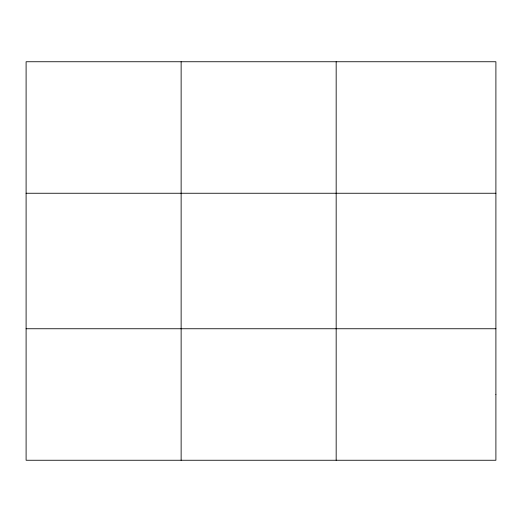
<?xml version="1.0" encoding="UTF-8"?>
<svg xmlns="http://www.w3.org/2000/svg" width="522" height="522" viewBox="0 0 522 522"><rect width="100%" height="100%" fill="white"/><g stroke="black" fill="none" stroke-linecap="round" stroke-linejoin="round"><path stroke-width="0.78" d="M181.134 460.254L181.134 61.746M336.168 460.254L336.168 61.746M26.1 193.251L495.9 193.251M26.1 328.749L495.9 328.749M495.9 394.502L495.9 460.254L26.1 460.254L26.1 61.746L495.9 61.746L495.9 394.502"/></g></svg>
